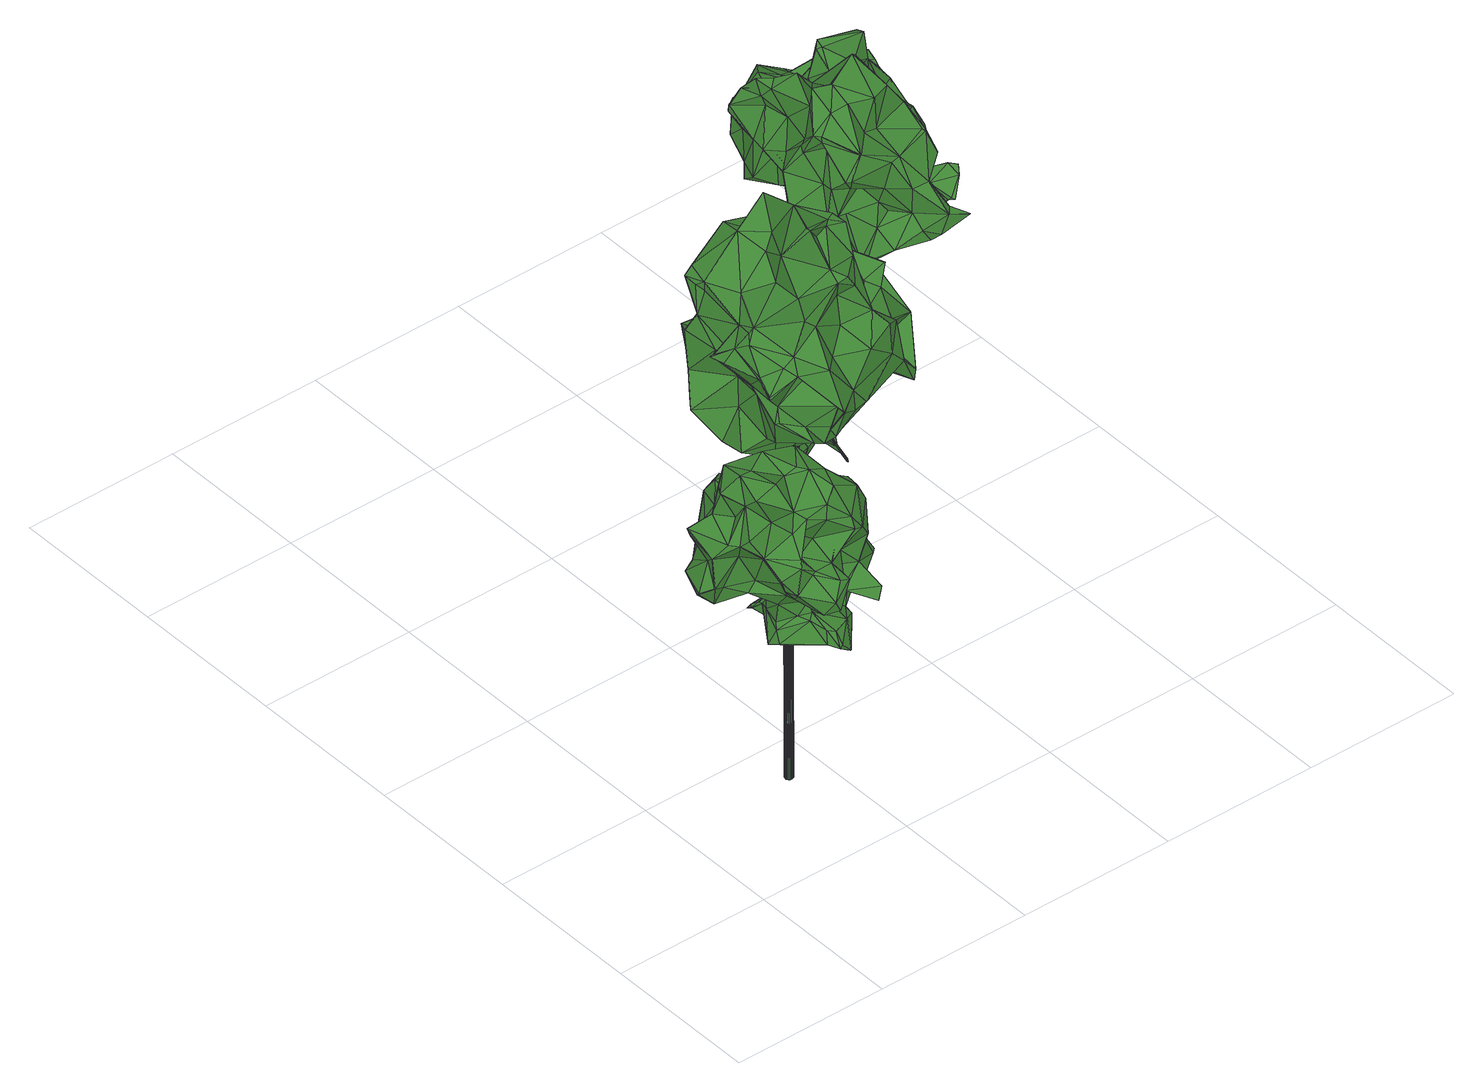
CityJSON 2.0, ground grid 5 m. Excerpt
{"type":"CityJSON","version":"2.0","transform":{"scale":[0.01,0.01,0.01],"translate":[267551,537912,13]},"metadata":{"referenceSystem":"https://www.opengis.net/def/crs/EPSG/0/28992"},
"CityObjects":{
"tree1":{"type":"SolitaryVegetationObject","attributes":{"gtid":352,"crown_width_m":5.1,"crown_median_z":21.17,"crown_r50_m":0.258,"crown_porosity":0.916,"trunk_H_m":7.58,"trunk_DBH_m":0.248,"trunk_radius_m":0.124,"trunk_base_height_m":13.59,"original_gtid":"353"},"geometry":[{"type":"Solid","lod":"3","boundaries":[[[[0,1,2]],[[3,4,5]],[[3,6,4]],[[7,8,9]],[[10,11,12]],[[13,14,15]],[[16,17,18]],[[19,20,21]],[[22,23,24]],[[25,26,7]],[[27,28,29]],[[30,31,32]],[[30,32,33]],[[34,35,36]],[[37,38,39]],[[40,41,42]],[[41,40,27]],[[43,44,45]],[[46,47,48]],[[39,3,37]],[[49,3,39]],[[15,50,41]],[[51,52,53]],[[49,53,52]],[[10,54,55]],[[56,55,54]],[[57,58,59]],[[60,61,55]],[[42,41,50]],[[62,63,64]],[[65,66,67]],[[14,50,15]],[[68,69,70]],[[71,72,69]],[[12,54,10]],[[73,74,75]],[[76,75,74]],[[77,78,79]],[[80,81,82]],[[8,83,9]],[[84,85,86]],[[26,87,88]],[[89,90,41]],[[15,41,90]],[[72,91,92]],[[7,26,93]],[[94,95,96]],[[97,98,99]],[[17,100,12]],[[101,24,64]],[[89,27,102]],[[102,27,29]],[[103,33,104]],[[31,105,32]],[[73,55,56]],[[64,106,62]],[[8,7,93]],[[102,107,108]],[[63,70,109]],[[51,19,21]],[[110,111,112]],[[36,113,114]],[[50,14,115]],[[115,14,51]],[[4,78,5]],[[4,6,78]],[[116,117,95]],[[117,118,95]],[[59,110,57]],[[119,77,120]],[[121,122,29]],[[41,27,89]],[[42,50,115]],[[25,123,99]],[[55,61,80]],[[40,42,88]],[[124,125,126]],[[127,128,129]],[[130,76,74]],[[65,131,66]],[[132,131,65]],[[133,134,135]],[[48,136,23]],[[137,77,79]],[[138,139,125]],[[124,138,125]],[[20,140,79]],[[141,137,140]],[[131,142,143]],[[144,108,145]],[[132,31,146]],[[147,148,149]],[[64,150,101]],[[89,108,90]],[[113,111,114]],[[10,151,18]],[[152,128,127]],[[84,153,85]],[[63,109,64]],[[124,38,37]],[[18,151,16]],[[1,97,154]],[[40,98,28]],[[79,140,137]],[[155,156,157]],[[158,157,156]],[[80,159,160]],[[82,159,80]],[[104,161,162]],[[162,161,163]],[[133,164,65]],[[65,164,132]],[[1,165,97]],[[166,73,75]],[[90,108,144]],[[163,91,72]],[[83,8,38]],[[130,133,166]],[[130,74,133]],[[161,167,91]],[[168,57,150]],[[81,117,116]],[[152,153,84]],[[169,140,170]],[[49,158,156]],[[27,40,28]],[[130,166,75]],[[130,75,76]],[[168,171,105]],[[47,172,71]],[[173,154,174]],[[48,71,68]],[[69,68,71]],[[17,11,18]],[[83,38,126]],[[39,175,49]],[[176,177,143]],[[170,145,103]],[[178,179,131]],[[6,21,78]],[[124,126,38]],[[1,154,2]],[[180,181,182]],[[163,161,91]],[[19,44,20]],[[139,183,125]],[[78,46,5]],[[173,0,2]],[[184,72,172]],[[184,163,72]],[[72,71,172]],[[80,61,81]],[[117,81,61]],[[162,103,104]],[[59,185,110]],[[16,186,17]],[[167,32,171]],[[124,37,138]],[[29,187,102]],[[54,188,56]],[[117,61,118]],[[60,118,61]],[[162,170,103]],[[105,171,32]],[[178,131,143]],[[189,178,143]],[[43,190,13]],[[57,168,58]],[[168,191,58]],[[143,142,176]],[[152,192,193]],[[187,179,102]],[[48,194,46]],[[147,85,129]],[[148,159,82]],[[53,49,156]],[[53,156,155]],[[195,128,196]],[[65,67,133]],[[169,141,140]],[[105,197,191]],[[197,198,74]],[[74,198,199]],[[0,173,180]],[[152,193,196]],[[180,196,193]],[[88,87,40]],[[9,25,7]],[[25,98,26]],[[185,114,111]],[[51,14,45]],[[51,45,19]],[[15,90,13]],[[35,159,148]],[[135,118,60]],[[23,106,64]],[[94,182,181]],[[51,21,6]],[[196,128,152]],[[135,134,95]],[[200,123,112]],[[154,200,112]],[[100,201,12]],[[17,12,11]],[[18,11,10]],[[192,202,81]],[[42,155,88]],[[115,155,42]],[[39,203,175]],[[93,175,203]],[[8,203,38]],[[39,38,203]],[[204,126,123]],[[205,123,126]],[[125,205,126]],[[155,115,53]],[[115,51,53]],[[110,205,101]],[[148,147,35]],[[206,95,134]],[[26,98,87]],[[107,179,178]],[[207,159,186]],[[13,144,145]],[[102,179,107]],[[121,29,28]],[[85,153,127]],[[96,182,94]],[[176,103,177]],[[181,180,116]],[[95,94,181]],[[95,181,116]],[[207,208,80]],[[13,145,209]],[[13,209,43]],[[26,158,175]],[[150,57,101]],[[13,190,14]],[[175,93,26]],[[210,148,82]],[[36,35,147]],[[109,211,64]],[[150,64,211]],[[33,161,104]],[[74,164,133]],[[49,175,158]],[[150,211,168]],[[145,212,209]],[[170,212,145]],[[187,131,179]],[[30,142,146]],[[66,131,187]],[[139,22,183]],[[48,47,71]],[[64,24,23]],[[62,213,63]],[[147,129,113]],[[147,113,36]],[[200,99,123]],[[97,99,200]],[[20,78,21]],[[79,78,20]],[[25,99,98]],[[214,163,215]],[[140,20,44]],[[140,44,43]],[[154,97,200]],[[210,149,148]],[[101,183,24]],[[157,158,26]],[[161,32,167]],[[103,176,33]],[[33,176,30]],[[31,132,199]],[[30,146,31]],[[74,199,164]],[[60,73,166]],[[166,133,60]],[[60,133,135]],[[63,213,68]],[[84,192,152]],[[159,35,34]],[[3,139,138]],[[74,216,197]],[[73,216,74]],[[81,116,193]],[[66,134,67]],[[206,134,66]],[[152,127,153]],[[129,85,127]],[[173,2,154]],[[28,97,121]],[[118,135,95]],[[0,165,1]],[[169,215,141]],[[214,215,169]],[[121,97,182]],[[159,207,160]],[[80,160,207]],[[119,120,46]],[[47,46,120]],[[49,52,3]],[[132,164,199]],[[3,52,6]],[[51,6,52]],[[10,55,80]],[[60,55,73]],[[96,206,187]],[[66,187,206]],[[101,57,110]],[[83,217,9]],[[218,81,202]],[[8,93,203]],[[184,215,163]],[[149,210,202]],[[36,114,34]],[[59,114,185]],[[34,114,59]],[[43,45,190]],[[102,108,89]],[[25,204,123]],[[45,14,190]],[[30,176,142]],[[112,123,205]],[[216,191,197]],[[110,112,205]],[[101,205,183]],[[125,183,205]],[[139,194,22]],[[22,194,48]],[[23,22,48]],[[5,46,194]],[[5,194,3]],[[40,87,98]],[[207,186,208]],[[28,98,97]],[[73,56,216]],[[9,204,25]],[[139,3,194]],[[185,111,110]],[[126,217,83]],[[204,217,126]],[[9,217,204]],[[45,44,19]],[[167,92,91]],[[34,100,159]],[[59,100,34]],[[31,198,197]],[[105,31,197]],[[95,206,96]],[[68,70,63]],[[143,177,189]],[[31,199,198]],[[157,26,88]],[[157,88,155]],[[78,77,119]],[[78,119,46]],[[113,129,219]],[[128,219,129]],[[180,193,116]],[[216,56,188]],[[131,146,142]],[[132,146,131]],[[163,214,162]],[[182,122,121]],[[29,122,187]],[[96,187,122]],[[105,191,168]],[[172,47,120]],[[120,184,172]],[[33,32,161]],[[137,120,77]],[[141,120,137]],[[62,106,213]],[[210,82,218]],[[218,82,81]],[[220,145,177]],[[220,177,103]],[[147,149,85]],[[85,149,86]],[[220,103,145]],[[167,70,92]],[[10,208,151]],[[80,208,10]],[[174,128,195]],[[182,96,122]],[[171,168,211]],[[167,211,109]],[[171,211,167]],[[218,202,210]],[[23,136,106]],[[81,193,192]],[[170,162,214]],[[169,170,214]],[[109,70,167]],[[67,134,133]],[[90,144,13]],[[22,24,183]],[[195,196,180]],[[128,154,112]],[[154,128,174]],[[37,221,138]],[[3,138,221]],[[3,221,37]],[[107,177,145]],[[178,189,177]],[[107,178,177]],[[17,186,100]],[[159,100,186]],[[16,208,186]],[[151,208,16]],[[72,92,70]],[[72,70,69]],[[188,58,216]],[[216,58,191]],[[195,180,174]],[[173,174,180]],[[209,212,43]],[[43,212,140]],[[140,212,170]],[[59,201,100]],[[58,201,59]],[[145,108,107]],[[188,201,58]],[[12,201,54]],[[188,54,201]],[[120,141,215]],[[120,215,184]],[[213,106,136]],[[68,213,136]],[[68,136,48]],[[182,97,165]],[[180,165,0]],[[182,165,180]],[[149,202,86]],[[84,202,192]],[[86,202,84]],[[111,219,112]],[[111,113,219]],[[128,112,219]],[[222,223,224]],[[222,224,225]],[[225,224,226]],[[225,226,227]],[[224,223,228]],[[224,228,226]],[[226,228,229]],[[226,229,227]],[[228,223,230]],[[228,230,229]],[[229,230,231]],[[229,231,227]],[[230,223,232]],[[230,232,231]],[[231,232,233]],[[231,233,227]],[[232,223,234]],[[232,234,233]],[[233,234,235]],[[233,235,227]],[[234,223,236]],[[234,236,235]],[[235,236,237]],[[235,237,227]],[[236,223,238]],[[236,238,237]],[[237,238,239]],[[237,239,227]],[[238,223,240]],[[238,240,239]],[[239,240,241]],[[239,241,227]],[[240,223,242]],[[240,242,241]],[[241,242,243]],[[241,243,227]],[[242,223,244]],[[242,244,243]],[[243,244,245]],[[243,245,227]],[[244,223,246]],[[244,246,245]],[[245,246,247]],[[245,247,227]],[[246,223,248]],[[246,248,247]],[[247,248,249]],[[247,249,227]],[[248,223,250]],[[248,250,249]],[[249,250,251]],[[249,251,227]],[[250,223,252]],[[250,252,251]],[[251,252,253]],[[251,253,227]],[[252,223,254]],[[252,254,253]],[[253,254,255]],[[253,255,227]],[[254,223,256]],[[254,256,255]],[[255,256,257]],[[255,257,227]],[[256,223,258]],[[256,258,257]],[[257,258,259]],[[257,259,227]],[[258,223,260]],[[258,260,259]],[[259,260,261]],[[259,261,227]],[[260,223,262]],[[260,262,261]],[[261,262,263]],[[261,263,227]],[[262,223,264]],[[262,264,263]],[[263,264,265]],[[263,265,227]],[[264,223,266]],[[264,266,265]],[[265,266,267]],[[265,267,227]],[[266,223,268]],[[266,268,267]],[[267,268,269]],[[267,269,227]],[[268,223,270]],[[268,270,269]],[[269,270,271]],[[269,271,227]],[[270,223,222]],[[270,222,271]],[[271,222,225]],[[271,225,227]]]]}]},
"tree2":{"type":"SolitaryVegetationObject","attributes":{"gtid":307,"crown_width_m":6.39,"crown_median_z":21.09,"crown_r50_m":0.292,"crown_porosity":0.9,"trunk_H_m":7.7,"trunk_DBH_m":0.321,"trunk_radius_m":0.161,"trunk_base_height_m":13.39,"original_gtid":"307"},"geometry":[{"type":"Solid","lod":"3","boundaries":[[[[272,273,274]],[[275,276,277]],[[278,279,280]],[[278,280,281]],[[282,283,284]],[[285,284,283]],[[286,287,288]],[[289,290,291]],[[292,290,289]],[[293,294,295]],[[296,297,298]],[[299,295,300]],[[301,302,303]],[[304,305,306]],[[307,308,309]],[[307,310,311]],[[312,313,314]],[[315,316,317]],[[315,317,318]],[[319,320,321]],[[322,323,324]],[[325,326,303]],[[282,327,328]],[[311,310,318]],[[329,330,331]],[[332,329,331]],[[333,334,335]],[[333,336,334]],[[337,338,316]],[[339,340,341]],[[314,313,342]],[[307,309,310]],[[343,344,345]],[[346,347,342]],[[348,349,350]],[[324,351,322]],[[352,281,353]],[[354,355,356]],[[354,356,357]],[[358,359,297]],[[354,357,360]],[[361,362,363]],[[364,365,366]],[[367,365,364]],[[368,299,300]],[[369,370,371]],[[372,373,291]],[[282,284,374]],[[375,376,377]],[[301,303,288]],[[378,379,380]],[[381,274,273]],[[382,383,384]],[[385,386,387]],[[336,388,389]],[[338,390,316]],[[391,390,338]],[[296,392,297]],[[393,394,395]],[[396,397,398]],[[399,400,401]],[[319,402,403]],[[404,403,402]],[[405,406,407]],[[303,286,288]],[[355,370,408]],[[358,297,409]],[[410,292,411]],[[299,412,295]],[[300,298,368]],[[349,298,374]],[[368,298,349]],[[413,388,336]],[[414,415,413]],[[416,354,417]],[[418,315,419]],[[418,419,420]],[[379,421,386]],[[421,379,378]],[[308,318,309]],[[422,423,424]],[[425,341,373]],[[411,285,375]],[[426,427,272]],[[362,406,405]],[[428,429,403]],[[319,403,429]],[[386,385,415]],[[418,430,315]],[[374,431,282]],[[340,432,433]],[[434,435,272]],[[436,293,432]],[[437,438,393]],[[316,315,439]],[[316,439,337]],[[428,396,440]],[[441,274,442]],[[349,348,368]],[[404,443,403]],[[444,445,446]],[[431,359,447]],[[296,448,442]],[[344,449,450]],[[430,337,439]],[[430,439,315]],[[328,283,282]],[[379,414,380]],[[451,452,453]],[[453,454,451]],[[455,456,457]],[[357,385,360]],[[333,335,458]],[[310,309,318]],[[459,347,460]],[[293,448,294]],[[277,461,462]],[[339,341,463]],[[390,464,407]],[[411,375,410]],[[339,432,340]],[[297,427,409]],[[373,341,465]],[[344,343,453]],[[344,453,452]],[[466,437,467]],[[425,373,372]],[[395,468,393]],[[339,463,469]],[[307,469,463]],[[460,346,312]],[[470,447,471]],[[333,472,336]],[[458,472,333]],[[288,353,301]],[[473,398,397]],[[403,443,474]],[[475,476,477]],[[304,306,478]],[[433,299,348]],[[479,457,353]],[[323,322,480]],[[387,386,421]],[[350,285,411]],[[363,451,361]],[[448,361,451]],[[291,373,465]],[[409,481,482]],[[328,327,470]],[[407,406,483]],[[484,485,486]],[[484,321,485]],[[362,361,483]],[[436,483,361]],[[487,323,480]],[[475,451,363]],[[372,367,418]],[[420,372,418]],[[420,425,372]],[[289,488,489]],[[407,490,491]],[[444,390,391]],[[492,493,323]],[[327,447,470]],[[494,482,481]],[[376,383,495]],[[352,353,457]],[[352,457,312]],[[363,476,475]],[[362,476,363]],[[402,319,484]],[[319,321,484]],[[496,474,443]],[[497,453,435]],[[497,435,434]],[[445,498,400]],[[499,500,496]],[[493,278,501]],[[500,502,474]],[[496,500,474]],[[459,351,347]],[[341,425,463]],[[272,503,426]],[[375,377,370]],[[323,493,324]],[[288,479,353]],[[409,427,426]],[[371,504,369]],[[301,353,281]],[[428,440,429]],[[382,495,383]],[[334,505,382]],[[506,440,507]],[[404,455,479]],[[389,334,336]],[[308,420,318]],[[462,461,330]],[[366,462,330]],[[390,508,316]],[[389,505,334]],[[477,344,452]],[[381,392,296]],[[509,467,507]],[[510,289,465]],[[465,289,291]],[[296,442,381]],[[403,474,428]],[[349,511,285]],[[416,417,512]],[[273,272,427]],[[368,348,299]],[[492,513,514]],[[450,449,515]],[[516,408,517]],[[476,362,405]],[[476,405,477]],[[296,294,448]],[[444,446,464]],[[453,518,435]],[[319,429,378]],[[519,520,437]],[[397,502,500]],[[396,502,397]],[[282,431,327]],[[397,445,473]],[[474,502,396]],[[390,444,464]],[[307,463,308]],[[382,505,521]],[[311,339,307]],[[312,314,352]],[[415,385,413]],[[304,478,517]],[[389,388,505]],[[325,522,326]],[[296,298,300]],[[297,392,427]],[[382,384,335]],[[483,406,362]],[[416,371,355]],[[370,355,371]],[[414,320,380]],[[500,523,397]],[[415,414,386]],[[319,380,320]],[[319,378,380]],[[379,386,414]],[[428,474,396]],[[496,524,499]],[[355,408,356]],[[420,419,318]],[[315,318,419]],[[409,279,481]],[[433,348,341]],[[337,430,329]],[[297,525,374]],[[431,374,525]],[[409,482,514]],[[409,514,358]],[[498,329,332]],[[498,332,400]],[[509,507,398]],[[296,300,294]],[[450,515,490]],[[455,402,456]],[[341,340,433]],[[341,348,510]],[[465,341,510]],[[422,424,277]],[[275,277,424]],[[461,467,509]],[[283,376,285]],[[507,440,396]],[[516,388,357]],[[369,375,370]],[[509,398,400]],[[507,396,398]],[[306,516,478]],[[461,399,330]],[[486,456,402]],[[457,456,486]],[[348,350,526]],[[526,350,489]],[[318,317,311]],[[462,366,422]],[[462,422,277]],[[298,297,374]],[[516,306,388]],[[448,293,361]],[[436,361,293]],[[527,528,523]],[[527,345,528]],[[344,523,528]],[[345,344,528]],[[450,523,344]],[[527,523,500]],[[499,527,500]],[[525,297,359]],[[459,485,458]],[[438,394,393]],[[329,529,330]],[[491,490,530]],[[515,530,490]],[[278,493,494]],[[400,398,473]],[[508,407,483]],[[493,501,324]],[[531,365,367]],[[482,494,493]],[[494,481,279]],[[278,494,279]],[[508,390,407]],[[392,273,427]],[[532,446,523]],[[286,303,326]],[[286,326,499]],[[397,446,445]],[[483,436,533]],[[339,311,533]],[[432,533,436]],[[432,339,533]],[[359,514,513]],[[359,513,471]],[[492,534,513]],[[413,385,388]],[[443,524,496]],[[388,306,305]],[[374,511,349]],[[273,392,381]],[[324,501,352]],[[287,443,404]],[[350,411,489]],[[514,359,358]],[[312,457,460]],[[382,335,334]],[[486,485,459]],[[408,370,305]],[[369,410,375]],[[352,501,281]],[[278,281,501]],[[322,351,535]],[[489,292,289]],[[287,479,288]],[[404,479,287]],[[369,292,410]],[[526,489,488]],[[509,399,461]],[[509,400,399]],[[459,458,351]],[[388,305,505]],[[536,301,281]],[[326,522,527]],[[499,326,527]],[[402,484,486]],[[285,376,375]],[[408,305,304]],[[302,301,536]],[[302,536,503]],[[342,313,346]],[[387,466,277]],[[421,466,387]],[[378,429,506]],[[440,506,429]],[[516,517,478]],[[402,455,404]],[[435,503,272]],[[416,355,354]],[[426,280,409]],[[279,409,280]],[[385,387,360]],[[347,346,460]],[[342,347,324]],[[477,452,475]],[[328,383,283]],[[328,470,383]],[[307,339,469]],[[383,470,384]],[[505,305,370]],[[283,383,376]],[[345,527,522]],[[495,382,521]],[[345,522,343]],[[357,388,385]],[[324,352,314]],[[486,460,457]],[[399,331,330]],[[395,506,507]],[[506,394,378]],[[506,395,394]],[[504,531,369]],[[471,534,470]],[[458,480,535]],[[487,480,458]],[[457,479,455]],[[453,343,518]],[[514,482,493]],[[367,430,418]],[[364,430,367]],[[471,447,359]],[[387,277,276]],[[387,276,275]],[[284,511,374]],[[391,498,445]],[[444,391,445]],[[523,450,490]],[[354,360,417]],[[537,417,360]],[[475,452,451]],[[489,411,292]],[[408,304,517]],[[391,338,498]],[[438,378,394]],[[329,498,338]],[[329,338,337]],[[445,400,473]],[[525,359,431]],[[486,459,460]],[[314,342,324]],[[537,360,387]],[[535,351,458]],[[347,351,324]],[[535,480,322]],[[350,349,285]],[[330,529,366]],[[434,272,441]],[[364,529,430]],[[329,430,529]],[[364,366,529]],[[312,346,313]],[[320,485,321]],[[284,285,511]],[[433,412,299]],[[437,421,438]],[[292,369,290]],[[365,504,422]],[[531,504,365]],[[366,365,422]],[[520,395,467]],[[520,467,437]],[[483,538,508]],[[290,369,531]],[[290,531,291]],[[441,272,274]],[[510,488,289]],[[526,488,348]],[[438,421,378]],[[400,331,401]],[[399,401,331]],[[435,518,503]],[[536,280,426]],[[485,320,472]],[[485,472,458]],[[493,492,514]],[[384,534,335]],[[286,524,287]],[[443,287,524]],[[470,534,384]],[[432,293,412]],[[432,412,433]],[[295,412,293]],[[274,381,442]],[[497,441,442]],[[497,442,451]],[[534,487,335]],[[487,458,335]],[[533,538,483]],[[533,311,538]],[[523,446,397]],[[451,442,448]],[[327,431,447]],[[348,488,510]],[[434,441,497]],[[454,539,451]],[[453,539,454]],[[451,539,497]],[[453,497,539]],[[420,308,425]],[[463,425,308]],[[343,302,503]],[[325,302,522]],[[522,302,343]],[[303,302,325]],[[508,538,540]],[[311,540,538]],[[508,540,316]],[[316,540,317]],[[311,317,540]],[[395,507,467]],[[534,492,487]],[[323,487,492]],[[372,291,531]],[[295,294,300]],[[367,372,531]],[[532,523,490]],[[464,446,407]],[[532,407,446]],[[532,490,407]],[[495,377,376]],[[521,377,495]],[[370,377,505]],[[521,505,377]],[[343,503,518]],[[405,407,491]],[[504,371,423]],[[504,423,422]],[[512,423,416]],[[424,423,512]],[[416,423,371]],[[405,491,530]],[[515,405,530]],[[466,421,437]],[[461,466,467]],[[461,277,466]],[[519,468,395]],[[519,395,520]],[[275,537,387]],[[503,536,426]],[[332,331,400]],[[499,524,286]],[[516,356,408]],[[357,356,516]],[[393,468,437]],[[519,437,468]],[[414,472,320]],[[414,413,472]],[[336,472,413]],[[471,513,534]],[[515,449,405]],[[405,449,477]],[[477,449,344]],[[536,281,280]],[[424,537,275]],[[424,512,537]],[[512,417,537]],[[541,542,543]],[[541,543,544]],[[544,543,545]],[[544,545,546]],[[543,542,547]],[[543,547,545]],[[545,547,548]],[[545,548,546]],[[547,542,549]],[[547,549,548]],[[548,549,550]],[[548,550,546]],[[549,542,551]],[[549,551,550]],[[550,551,552]],[[550,552,546]],[[551,542,553]],[[551,553,552]],[[552,553,554]],[[552,554,546]],[[553,542,555]],[[553,555,554]],[[554,555,556]],[[554,556,546]],[[555,542,557]],[[555,557,556]],[[556,557,558]],[[556,558,546]],[[557,542,559]],[[557,559,558]],[[558,559,560]],[[558,560,546]],[[559,542,561]],[[559,561,560]],[[560,561,562]],[[560,562,546]],[[561,542,563]],[[561,563,562]],[[562,563,564]],[[562,564,546]],[[563,542,565]],[[563,565,564]],[[564,565,566]],[[564,566,546]],[[565,542,567]],[[565,567,566]],[[566,567,568]],[[566,568,546]],[[567,542,569]],[[567,569,568]],[[568,569,570]],[[568,570,546]],[[569,542,571]],[[569,571,570]],[[570,571,572]],[[570,572,546]],[[571,542,573]],[[571,573,572]],[[572,573,574]],[[572,574,546]],[[573,542,575]],[[573,575,574]],[[574,575,576]],[[574,576,546]],[[575,542,577]],[[575,577,576]],[[576,577,578]],[[576,578,546]],[[577,542,579]],[[577,579,578]],[[578,579,580]],[[578,580,546]],[[579,542,581]],[[579,581,580]],[[580,581,582]],[[580,582,546]],[[581,542,583]],[[581,583,582]],[[582,583,584]],[[582,584,546]],[[583,542,585]],[[583,585,584]],[[584,585,586]],[[584,586,546]],[[585,542,587]],[[585,587,586]],[[586,587,588]],[[586,588,546]],[[587,542,589]],[[587,589,588]],[[588,589,590]],[[588,590,546]],[[589,542,541]],[[589,541,590]],[[590,541,544]],[[590,544,546]]]]}]},
"tree3":{"type":"SolitaryVegetationObject","attributes":{"gtid":393,"crown_width_m":6.28,"crown_median_z":20.21,"crown_r50_m":0.258,"crown_porosity":0.904,"trunk_H_m":6.71,"trunk_DBH_m":0.286,"trunk_radius_m":0.143,"trunk_base_height_m":13.5,"original_gtid":"394"},"geometry":[{"type":"Solid","lod":"3","boundaries":[[[[591,592,593]],[[594,595,596]],[[596,597,598]],[[599,600,601]],[[602,603,604]],[[605,603,602]],[[606,607,608]],[[609,610,611]],[[612,611,610]],[[613,614,615]],[[591,616,592]],[[617,618,619]],[[620,621,598]],[[622,598,621]],[[623,624,625]],[[620,598,597]],[[626,627,628]],[[629,630,631]],[[632,633,634]],[[606,608,635]],[[636,637,638]],[[639,640,641]],[[623,642,643]],[[644,600,645]],[[646,647,621]],[[648,649,650]],[[651,652,653]],[[654,624,655]],[[610,656,612]],[[592,616,625]],[[657,658,659]],[[654,625,624]],[[660,661,662]],[[660,663,661]],[[664,617,665]],[[664,665,666]],[[667,668,669]],[[670,631,630]],[[671,670,630]],[[672,673,674]],[[675,673,672]],[[676,677,627]],[[678,679,680]],[[681,618,617]],[[671,597,596]],[[643,668,682]],[[683,684,685]],[[686,617,687]],[[598,622,688]],[[596,598,688]],[[688,622,647]],[[678,666,679]],[[689,680,690]],[[690,680,686]],[[597,671,691]],[[692,685,684]],[[617,664,693]],[[666,694,695]],[[666,695,696]],[[630,691,671]],[[697,698,699]],[[700,680,701]],[[702,680,700]],[[661,703,662]],[[704,705,656]],[[706,707,708]],[[700,641,640]],[[709,605,710]],[[711,650,712]],[[713,605,709]],[[699,714,715]],[[699,715,716]],[[663,717,607]],[[672,717,663]],[[709,718,713]],[[683,658,657]],[[683,719,720]],[[706,720,719]],[[653,657,721]],[[722,618,681]],[[723,724,725]],[[663,675,672]],[[726,727,615]],[[728,626,628]],[[688,647,594]],[[685,719,683]],[[729,623,599]],[[674,730,672]],[[731,625,654]],[[721,732,733]],[[592,625,731]],[[655,734,654]],[[735,654,734]],[[601,736,604]],[[600,736,601]],[[631,614,629]],[[737,600,644]],[[738,595,739]],[[740,741,742]],[[607,606,663]],[[743,634,744]],[[640,745,746]],[[747,724,736]],[[737,748,600]],[[736,723,604]],[[727,726,749]],[[688,594,596]],[[638,594,647]],[[750,642,616]],[[732,703,751]],[[752,695,694]],[[647,673,638]],[[752,696,695]],[[744,753,746]],[[722,681,710]],[[670,754,614]],[[657,755,707]],[[702,640,746]],[[700,640,702]],[[717,672,756]],[[655,729,757]],[[729,655,624]],[[674,673,647]],[[646,674,647]],[[758,753,744]],[[674,646,730]],[[706,759,720]],[[736,724,723]],[[760,595,738]],[[716,756,730]],[[681,693,664]],[[681,664,709]],[[639,641,761]],[[733,732,751]],[[759,708,659]],[[762,763,715]],[[751,764,724]],[[723,725,765]],[[747,766,724]],[[663,618,722]],[[606,618,663]],[[706,708,759]],[[767,768,599]],[[769,770,648]],[[610,704,656]],[[591,771,772]],[[756,716,763]],[[756,763,773]],[[676,774,652]],[[594,638,637]],[[775,776,777]],[[612,778,779]],[[654,735,780]],[[654,780,731]],[[741,740,630]],[[616,772,750]],[[740,742,699]],[[767,781,649]],[[725,764,782]],[[709,710,681]],[[747,736,748]],[[692,684,657]],[[757,768,734]],[[783,728,784]],[[653,755,657]],[[785,755,653]],[[723,765,604]],[[632,639,786]],[[632,743,639]],[[730,787,716]],[[645,669,644]],[[784,788,783]],[[776,634,633]],[[636,662,732]],[[728,627,626]],[[676,627,728]],[[636,675,662]],[[660,662,675]],[[789,790,791]],[[609,711,792]],[[655,757,734]],[[793,641,700]],[[633,613,777]],[[786,613,633]],[[751,782,764]],[[712,603,794]],[[605,794,603]],[[793,762,715]],[[732,662,703]],[[637,795,796]],[[665,686,679]],[[692,707,797]],[[692,797,685]],[[698,597,691]],[[698,620,597]],[[699,742,714]],[[677,798,799]],[[771,798,677]],[[645,667,669]],[[752,694,753]],[[657,684,683]],[[651,800,652]],[[656,801,612]],[[720,759,658]],[[774,802,785]],[[803,802,774]],[[732,795,636]],[[599,768,804]],[[735,779,593]],[[735,593,731]],[[731,593,592]],[[731,780,735]],[[805,735,770]],[[602,765,806]],[[801,634,776]],[[807,752,705]],[[807,705,704]],[[604,781,601]],[[767,601,781]],[[751,703,782]],[[604,712,781]],[[808,778,612]],[[593,778,808]],[[593,779,778]],[[689,809,810]],[[644,669,737]],[[741,714,742]],[[645,600,811]],[[595,760,596]],[[777,812,775]],[[726,813,749]],[[676,772,771]],[[746,753,694]],[[775,789,776]],[[732,721,795]],[[659,795,721]],[[639,761,786]],[[665,679,666]],[[676,803,774]],[[779,805,612]],[[611,612,805]],[[634,801,758]],[[634,758,744]],[[661,814,815]],[[805,779,735]],[[808,791,593]],[[789,791,612]],[[734,816,817]],[[661,815,703]],[[727,749,784]],[[677,799,727]],[[615,775,812]],[[776,633,777]],[[806,661,818]],[[629,761,641]],[[701,680,773]],[[680,810,773]],[[649,781,712]],[[649,712,650]],[[675,638,673]],[[671,813,670]],[[809,756,773]],[[726,615,813]],[[630,629,819]],[[670,813,754]],[[615,754,813]],[[734,770,735]],[[657,659,721]],[[759,659,658]],[[686,665,617]],[[720,658,683]],[[604,603,712]],[[719,685,797]],[[607,717,608]],[[790,593,791]],[[713,794,605]],[[591,772,616]],[[632,634,743]],[[697,699,716]],[[623,811,599]],[[816,767,817]],[[767,599,601]],[[632,786,633]],[[701,763,762]],[[609,792,820]],[[729,599,804]],[[787,821,697]],[[697,620,698]],[[599,811,600]],[[676,652,800]],[[750,772,676]],[[800,750,676]],[[647,622,621]],[[682,668,667]],[[623,682,667]],[[623,643,682]],[[686,687,822]],[[690,686,822]],[[722,661,663]],[[814,661,806]],[[703,814,806]],[[823,718,709]],[[738,824,760]],[[809,717,756]],[[593,790,771]],[[593,771,591]],[[771,790,775]],[[612,791,808]],[[676,825,677]],[[771,677,825]],[[795,637,636]],[[637,739,594]],[[594,739,595]],[[636,638,675]],[[826,643,642]],[[826,642,800]],[[747,748,668]],[[724,766,751]],[[733,751,766]],[[806,782,703]],[[736,600,748]],[[637,796,739]],[[827,739,796]],[[785,652,774]],[[602,604,765]],[[728,828,803]],[[676,728,803]],[[657,707,692]],[[746,678,702]],[[739,827,829]],[[651,653,800]],[[761,613,786]],[[820,792,713]],[[812,613,615]],[[812,777,613]],[[771,825,676]],[[793,715,714]],[[762,793,700]],[[700,701,762]],[[608,717,809]],[[625,616,642]],[[729,624,623]],[[739,829,783]],[[739,783,738]],[[783,788,738]],[[828,728,783]],[[828,783,829]],[[820,807,609]],[[677,784,627]],[[609,807,704]],[[609,704,610]],[[770,769,805]],[[611,769,830]],[[611,830,609]],[[805,769,611]],[[766,721,733]],[[635,619,606]],[[618,606,619]],[[617,619,687]],[[668,721,747]],[[653,721,668]],[[615,614,754]],[[721,766,747]],[[668,748,669]],[[737,669,748]],[[823,709,664]],[[800,642,750]],[[696,752,807]],[[696,807,820]],[[650,830,648]],[[769,648,830]],[[810,809,773]],[[706,797,707]],[[719,797,706]],[[760,831,596]],[[752,753,705]],[[758,705,753]],[[820,823,664]],[[801,656,705]],[[801,705,758]],[[602,806,710]],[[806,765,725]],[[710,605,602]],[[640,639,745]],[[639,743,745]],[[660,675,663]],[[699,630,740]],[[699,691,630]],[[703,815,814]],[[666,678,694]],[[746,745,744]],[[744,745,743]],[[725,782,806]],[[823,820,718]],[[643,826,668]],[[653,668,826]],[[653,826,800]],[[738,832,824]],[[801,776,789]],[[650,711,830]],[[659,796,795]],[[615,799,775]],[[727,799,615]],[[708,827,796]],[[659,708,796]],[[608,809,689]],[[730,646,787]],[[820,664,696]],[[666,696,664]],[[821,787,646]],[[820,713,718]],[[678,680,702]],[[687,635,822]],[[784,728,628]],[[628,627,784]],[[727,784,677]],[[729,804,768]],[[729,768,757]],[[749,832,784]],[[681,617,693]],[[715,763,716]],[[648,817,649]],[[770,817,648]],[[770,734,817]],[[649,817,767]],[[687,619,635]],[[790,789,775]],[[801,789,612]],[[724,764,725]],[[787,697,716]],[[629,614,761]],[[670,614,631]],[[613,761,614]],[[680,689,810]],[[701,773,763]],[[746,694,678]],[[785,653,652]],[[711,609,830]],[[827,802,829]],[[829,802,828]],[[803,828,802]],[[708,802,827]],[[707,802,708]],[[755,802,707]],[[755,785,802]],[[625,642,623]],[[749,813,832]],[[784,832,788]],[[788,832,738]],[[813,824,832]],[[730,756,672]],[[680,679,686]],[[699,698,691]],[[806,818,710]],[[722,818,661]],[[710,818,722]],[[741,793,714]],[[697,821,620]],[[641,793,819]],[[641,819,629]],[[741,819,793]],[[630,819,741]],[[775,798,771]],[[799,798,775]],[[608,822,635]],[[608,689,822]],[[689,690,822]],[[794,713,792]],[[645,811,667]],[[667,811,623]],[[646,621,821]],[[821,621,620]],[[671,831,813]],[[813,831,824]],[[760,824,831]],[[671,596,831]],[[734,768,816]],[[816,768,767]],[[712,794,792]],[[712,792,711]],[[833,834,835]],[[833,835,836]],[[836,835,837]],[[836,837,838]],[[835,834,839]],[[835,839,837]],[[837,839,840]],[[837,840,838]],[[839,834,841]],[[839,841,840]],[[840,841,842]],[[840,842,838]],[[841,834,843]],[[841,843,842]],[[842,843,844]],[[842,844,838]],[[843,834,845]],[[843,845,844]],[[844,845,846]],[[844,846,838]],[[845,834,847]],[[845,847,846]],[[846,847,848]],[[846,848,838]],[[847,834,849]],[[847,849,848]],[[848,849,850]],[[848,850,838]],[[849,834,851]],[[849,851,850]],[[850,851,852]],[[850,852,838]],[[851,834,853]],[[851,853,852]],[[852,853,854]],[[852,854,838]],[[853,834,855]],[[853,855,854]],[[854,855,856]],[[854,856,838]],[[855,834,857]],[[855,857,856]],[[856,857,858]],[[856,858,838]],[[857,834,859]],[[857,859,858]],[[858,859,860]],[[858,860,838]],[[859,834,861]],[[859,861,860]],[[860,861,862]],[[860,862,838]],[[861,834,863]],[[861,863,862]],[[862,863,864]],[[862,864,838]],[[863,834,865]],[[863,865,864]],[[864,865,866]],[[864,866,838]],[[865,834,867]],[[865,867,866]],[[866,867,868]],[[866,868,838]],[[867,834,869]],[[867,869,868]],[[868,869,870]],[[868,870,838]],[[869,834,871]],[[869,871,870]],[[870,871,872]],[[870,872,838]],[[871,834,873]],[[871,873,872]],[[872,873,874]],[[872,874,838]],[[873,834,875]],[[873,875,874]],[[874,875,876]],[[874,876,838]],[[875,834,877]],[[875,877,876]],[[876,877,878]],[[876,878,838]],[[877,834,879]],[[877,879,878]],[[878,879,880]],[[878,880,838]],[[879,834,881]],[[879,881,880]],[[880,881,882]],[[880,882,838]],[[881,834,833]],[[881,833,882]],[[882,833,836]],[[882,836,838]]]]}]}
},
"vertices":[
[533,197,691],[533,144,761],[517,139,721],[193,230,974],[215,321,965],[179,314,971],[277,303,1011],[397,115,872],[329,91,836],[348,95,800],[397,481,586],[354,479,583],[359,454,603],[434,392,1143],[396,286,1144],[444,278,1128],[373,517,536],[351,476,573],[372,518,537],[278,285,1153],[235,383,1144],[231,310,1103],[217,367,886],[130,361,820],[170,376,797],[403,148,851],[374,164,908],[564,249,981],[553,227,881],[579,296,897],[344,493,860],[395,593,822],[293,538,861],[346,532,962],[299,342,556],[367,320,531],[314,311,570],[211,178,916],[250,158,859],[256,148,956],[502,188,952],[514,225,1068],[461,185,1012],[336,412,1160],[269,378,1148],[345,330,1120],[159,341,969],[113,458,977],[128,372,917],[263,159,977],[425,217,1117],[295,230,1083],[281,217,1023],[323,208,1057],[385,448,612],[492,449,662],[431,459,709],[343,401,726],[363,431,729],[330,388,636],[520,509,709],[521,428,643],[99,399,794],[130,489,805],[155,396,735],[555,556,819],[549,487,815],[566,539,791],[149,417,876],[148,452,921],[158,490,829],[124,459,949],[169,482,945],[484,539,681],[462,621,712],[511,574,659],[482,647,674],[194,416,1081],[223,346,1068],[193,416,1083],[484,444,559],[547,353,574],[489,396,536],[309,118,788],[483,214,522],[437,203,556],[482,215,521],[452,222,975],[455,163,985],[544,301,1036],[479,335,1060],[262,484,922],[232,449,868],[363,112,886],[635,299,743],[626,420,753],[615,350,798],[523,229,798],[464,237,863],[439,244,820],[359,440,606],[243,358,752],[560,365,967],[364,527,999],[333,568,986],[293,561,822],[101,396,795],[519,437,997],[487,371,1020],[158,503,800],[313,317,702],[368,301,645],[393,285,695],[391,275,632],[312,321,610],[388,199,1082],[621,349,652],[582,404,651],[562,413,672],[220,386,1009],[185,440,1004],[555,238,848],[521,328,795],[346,244,786],[227,184,872],[278,261,825],[282,208,803],[441,225,601],[401,278,656],[416,235,610],[484,648,675],[497,479,863],[469,543,822],[531,572,739],[550,498,745],[549,497,743],[128,363,821],[212,447,1082],[275,281,893],[254,308,893],[248,468,1124],[217,453,1072],[415,471,927],[472,522,955],[447,383,1070],[443,446,1056],[402,501,812],[414,229,566],[419,329,518],[463,240,551],[261,446,744],[374,518,537],[496,246,603],[447,205,561],[458,209,744],[379,191,1038],[300,221,1011],[370,241,947],[302,214,937],[387,357,555],[435,401,621],[264,561,969],[302,553,1014],[250,555,981],[454,590,807],[527,214,747],[513,574,659],[263,526,853],[281,467,747],[267,473,1017],[332,486,1058],[283,557,831],[114,460,978],[509,207,706],[498,232,729],[312,159,913],[398,501,952],[465,512,970],[491,516,962],[504,440,921],[566,319,699],[612,313,702],[610,274,757],[267,358,784],[180,468,973],[317,329,632],[353,475,572],[522,389,857],[410,465,718],[484,530,962],[374,314,1147],[328,498,792],[539,279,582],[536,300,592],[179,315,969],[477,329,688],[482,318,639],[379,567,736],[401,594,812],[433,600,813],[451,216,751],[386,415,672],[537,280,581],[301,155,909],[341,128,809],[311,276,757],[561,436,783],[385,447,610],[396,479,585],[365,398,1103],[499,316,605],[225,464,815],[336,418,1092],[101,397,797],[277,539,1014],[207,456,1014],[401,531,724],[311,119,788],[531,320,590],[399,277,656],[435,491,967],[285,230,926],[387,345,59],[375,345,59],[387,348,59],[396,361,817],[396,364,817],[384,361,817],[386,351,59],[394,367,817],[384,354,59],[392,369,817],[381,356,59],[390,371,817],[378,357,59],[387,373,817],[375,357,59],[383,373,817],[372,357,59],[380,372,817],[369,356,59],[377,371,817],[366,354,59],[375,369,817],[364,351,59],[373,366,817],[363,348,59],[372,364,817],[363,345,59],[371,360,817],[363,342,59],[372,357,817],[364,339,59],[373,354,817],[366,336,59],[375,352,817],[369,334,59],[378,350,817],[372,333,59],[381,348,817],[375,333,59],[384,348,817],[378,333,59],[387,349,817],[381,334,59],[390,350,817],[384,336,59],[393,352,817],[386,339,59],[394,355,817],[387,342,59],[396,358,817],
[855,775,701],[865,738,742],[845,738,772],[1176,1293,906],[1156,1260,868],[1029,1248,903],[999,881,529],[994,848,523],[987,884,556],[959,932,572],[1234,855,678],[1255,955,698],[1241,857,711],[1305,955,814],[764,1098,555],[795,1106,567],[785,1070,552],[1063,1033,938],[1127,1156,956],[1068,1109,1019],[1214,1045,913],[902,869,1021],[947,854,903],[1016,904,948],[974,797,809],[1028,807,737],[1122,813,851],[1098,867,981],[1030,790,928],[831,959,553],[819,939,621],[747,996,587],[1179,1099,739],[1271,1135,809],[1218,1220,695],[960,963,1263],[1069,1021,1213],[961,975,1265],[959,976,1265],[911,1027,1163],[998,1059,403],[1019,1063,379],[1013,1035,447],[988,1196,1239],[899,1199,1149],[973,1141,1145],[988,1066,1275],[977,1235,588],[1068,1299,585],[1038,1224,568],[1149,1054,513],[1078,1013,528],[1056,1023,491],[835,996,591],[819,1096,648],[1190,922,692],[1245,959,683],[933,1269,1087],[996,1230,1054],[951,1181,1016],[929,1190,1067],[1185,1235,651],[1278,1217,680],[1194,1185,629],[1182,1264,656],[914,1276,1127],[796,1265,1044],[998,924,1135],[1029,885,1118],[1106,957,1109],[1021,1063,382],[792,910,714],[766,980,822],[804,1006,770],[1019,1065,381],[1017,1065,459],[1099,869,980],[1189,876,894],[1183,889,894],[1157,1102,499],[986,1036,496],[863,1008,560],[1199,1335,861],[1239,1196,918],[1163,1242,871],[1173,1294,822],[1004,909,705],[1032,920,714],[1179,1347,844],[828,873,951],[744,961,980],[798,879,924],[1105,1271,1097],[1101,1247,1069],[1094,1253,1068],[1115,1246,1094],[1124,823,945],[1228,1135,963],[1315,1150,866],[1240,1196,920],[1088,1112,1103],[1100,1028,1103],[1183,836,782],[1270,1033,916],[1286,989,810],[1286,1133,835],[1032,1305,629],[1056,1334,623],[1039,1315,622],[889,729,817],[1303,1125,712],[1237,1029,688],[1226,1055,689],[1162,1324,728],[1130,1333,710],[1083,1340,804],[1254,1252,718],[1312,1265,694],[779,1192,1039],[758,1250,1037],[962,775,760],[1063,1161,702],[955,1203,669],[924,1194,714],[823,1342,782],[748,1237,862],[835,1260,804],[1013,1242,910],[860,1197,941],[961,1162,984],[935,1137,624],[892,1259,676],[894,1114,620],[727,1000,955],[767,990,992],[786,1053,973],[1261,1138,829],[925,830,645],[1275,1028,956],[1250,1015,892],[1017,920,1040],[1161,1315,691],[1068,1346,601],[1150,1328,703],[1195,1315,942],[1201,1360,861],[1074,1175,1164],[1033,1083,1196],[1095,1034,1214],[1074,1320,786],[1089,1216,922],[1182,1281,910],[1177,1297,915],[1126,1013,1180],[917,829,646],[924,789,705],[895,1339,701],[914,1299,684],[1061,1209,1135],[1163,910,726],[995,887,1111],[1057,890,1071],[882,760,755],[863,867,696],[867,874,1054],[1071,1214,805],[1110,1243,675],[933,1201,1142],[896,1338,703],[846,741,773],[888,732,817],[803,1140,638],[768,1215,1022],[770,1211,923],[768,1208,922],[1143,940,713],[884,789,929],[702,1016,906],[699,1060,902],[824,852,898],[728,851,864],[803,911,770],[821,902,878],[895,1053,591],[992,1068,580],[986,1039,496],[1149,1171,553],[1079,1090,534],[1014,1066,460],[1014,1245,909],[1058,1193,1007],[1059,1015,1198],[783,1196,1005],[1093,1004,1083],[1033,1231,867],[949,1221,836],[1039,1098,781],[1025,1016,1179],[1179,1014,704],[1046,1031,706],[1091,1286,595],[783,1221,883],[783,1251,733],[730,856,871],[744,913,898],[741,915,891],[1110,1222,794],[876,1042,574],[1147,1067,526],[996,846,522],[990,884,558],[784,989,1003],[1041,1111,570],[1068,1209,558],[1033,1087,546],[1120,1091,544],[1039,961,951],[1154,971,869],[700,1061,905],[690,1044,926],[1038,1009,556],[1000,898,543],[1006,860,518],[1286,1122,746],[732,1198,667],[923,797,782],[797,1265,1042],[703,1158,658],[735,1208,751],[997,899,542],[781,1274,764],[871,838,653],[1127,1160,956],[1326,1156,717],[916,1299,687],[880,1318,799],[847,1120,1011],[939,1223,840],[1068,977,1063],[1208,954,772],[1193,1316,941],[999,1043,654],[973,924,609],[674,1041,927],[1140,1250,824],[1135,1154,869],[801,901,720],[957,1128,830],[952,1211,835],[1302,1129,731],[821,1024,737],[755,1114,865],[739,1171,651],[1071,901,785],[1088,897,921],[817,1097,752],[806,1007,772],[996,1232,1056],[676,1041,929],[1107,1166,1038],[768,1084,886],[925,971,1043],[1116,1092,680],[1160,1101,500],[923,917,608],[1177,1347,846],[925,1067,1040],[918,901,844],[938,1125,1104],[1041,1095,39],[1025,1095,39],[1040,1100,39],[1021,1072,810],[1021,1076,810],[1005,1072,809],[1039,1103,40],[1019,1080,810],[1036,1107,40],[1016,1083,810],[1033,1109,40],[1013,1086,810],[1029,1111,39],[1009,1087,810],[1024,1111,39],[1005,1088,810],[1020,1110,39],[1001,1087,810],[1017,1109,39],[997,1085,810],[1013,1106,39],[993,1083,809],[1011,1103,39],[991,1079,809],[1009,1099,39],[990,1076,809],[1009,1095,38],[989,1071,809],[1010,1090,38],[990,1067,809],[1011,1087,38],[992,1063,809],[1014,1083,38],[994,1060,809],[1017,1081,38],[998,1058,809],[1021,1079,38],[1002,1056,809],[1026,1079,38],[1006,1056,809],[1030,1080,39],[1010,1056,809],[1033,1081,39],[1014,1058,809],[1037,1084,39],[1017,1061,809],[1039,1087,39],[1019,1064,809],[1041,1091,39],[1021,1068,810],
[1529,1614,537],[1484,1576,533],[1493,1654,650],[1944,1813,636],[1866,1836,594],[1878,1876,577],[1919,1957,596],[1956,1939,616],[1717,1447,644],[1774,1359,663],[1702,1427,747],[1696,1575,867],[1650,1569,880],[1679,1455,853],[1685,1567,983],[1858,1822,967],[1871,1842,942],[1863,1859,948],[1503,1608,918],[1512,1668,844],[1508,1655,828],[1476,1704,752],[1541,1922,601],[1581,1953,665],[1600,1851,587],[1603,1586,520],[1706,1785,931],[1760,1747,957],[1732,1847,963],[1945,1969,650],[1963,1922,663],[1977,1900,630],[1649,1439,554],[1552,1441,562],[1580,1477,518],[1700,1730,415],[1699,1731,416],[1700,1732,415],[1668,2017,660],[1731,2032,633],[1685,1983,642],[1549,1962,704],[1525,1925,625],[1513,1872,740],[1733,1868,974],[1885,1679,752],[1863,1742,688],[1963,1796,714],[1568,2027,760],[1595,2001,798],[1604,2038,745],[1658,1489,568],[1711,1446,580],[1827,1335,653],[1764,1379,588],[1976,1918,754],[1987,1878,646],[1532,1505,806],[1543,1492,810],[1570,1489,891],[1674,1639,626],[1761,1674,599],[1754,1577,627],[1529,1458,558],[1530,1439,578],[1528,1751,765],[1870,1561,600],[1939,1566,630],[1882,1609,611],[1868,1755,806],[1799,1728,884],[1879,1657,805],[1836,1779,912],[1608,1739,968],[1621,1743,887],[1557,1838,950],[1751,1409,556],[1788,1453,630],[1766,1381,588],[1697,1951,636],[1792,1982,555],[1910,1839,818],[1966,1816,722],[1965,1888,752],[1919,1784,799],[1704,1700,501],[1685,1776,547],[1548,1877,896],[1568,1848,872],[1671,1881,850],[1724,1698,1032],[1747,1436,562],[1945,1524,612],[1905,1508,562],[1912,1501,558],[1682,1845,880],[1714,1849,961],[1971,1881,631],[1763,1852,929],[1737,1846,941],[1843,1992,612],[1901,1518,552],[1651,1691,957],[1528,1880,937],[1555,1837,951],[1583,1774,993],[1933,1967,731],[1863,1989,648],[1816,2011,729],[1652,2020,811],[1718,1950,768],[1608,1924,830],[1874,1635,817],[1534,1681,848],[1564,1789,842],[1908,1583,547],[1857,1558,505],[1876,1628,577],[1695,1675,1062],[1743,1585,985],[1517,1588,921],[1572,1488,892],[1594,1637,1033],[1780,2066,730],[1756,2014,762],[1877,1985,798],[1840,1845,871],[1594,1639,1033],[1918,1537,561],[1961,1547,627],[1799,1573,671],[1761,1716,961],[1788,1476,873],[1815,1458,798],[1791,1480,874],[1678,1817,543],[1677,1816,542],[1720,1722,426],[1639,1501,598],[1894,1940,760],[1480,1562,541],[1886,1599,770],[1864,1567,774],[1535,1541,667],[1512,1557,660],[1751,1419,752],[1828,1336,654],[1822,1829,612],[1814,1765,643],[1779,2079,721],[1777,2081,722],[1779,2080,723],[1487,1948,804],[1485,1942,829],[1492,1949,818],[1519,1932,877],[1785,1486,724],[1796,1387,665],[1679,1816,542],[1673,1589,511],[1865,1568,776],[1538,1828,928],[1530,1859,888],[1665,1878,677],[1828,1594,584],[1851,1895,797],[1573,1555,652],[1544,1859,850],[1941,1568,629],[1864,1859,580],[1552,2018,647],[1715,2000,781],[1789,1971,746],[1786,1563,818],[1783,1485,876],[1813,1515,761],[1647,1481,743],[1651,1509,677],[1538,1590,872],[1513,1543,768],[1600,1701,618],[1649,1629,538],[1804,1878,801],[1782,1704,525],[1553,1815,597],[1492,1847,634],[1508,1905,586],[1444,1640,677],[1444,1638,677],[1538,1564,578],[1656,1460,840],[1794,1583,846],[1805,1731,513],[1687,1777,546],[1807,1621,591],[1551,2017,648],[1980,1952,763],[1775,1726,553],[1536,1804,722],[1570,1726,637],[1504,1682,730],[1573,1617,956],[1684,2063,793],[1614,1595,981],[1831,1662,712],[1804,1667,608],[1903,1518,551],[1634,1785,619],[1618,1817,602],[1674,1589,513],[1508,1824,736],[1814,1680,556],[1788,1694,478],[1680,1505,635],[1518,1584,760],[1802,1587,898],[1578,1713,920],[1477,1655,663],[1831,1849,878],[1768,1839,893],[1726,1413,598],[1536,1893,581],[1739,1887,606],[1792,1585,847],[1788,1677,794],[1606,1540,738],[1563,1521,761],[1711,1643,902],[1742,2050,730],[1562,1684,1006],[1982,1953,762],[1733,1869,972],[1593,1651,1019],[1754,1881,615],[1664,1677,584],[1680,1509,602],[1816,1681,558],[1790,1695,477],[1821,1726,509],[1518,1588,899],[1824,1917,617],[1740,1813,618],[1739,1746,50],[1725,1745,50],[1739,1749,51],[1717,1721,722],[1717,1724,722],[1703,1720,721],[1737,1753,51],[1715,1728,722],[1735,1755,51],[1713,1731,722],[1732,1758,51],[1710,1733,722],[1728,1759,51],[1706,1734,722],[1724,1759,50],[1702,1734,722],[1721,1759,50],[1699,1734,722],[1717,1757,50],[1695,1732,722],[1715,1755,50],[1692,1730,721],[1712,1752,50],[1690,1727,721],[1711,1748,50],[1689,1723,721],[1711,1744,49],[1689,1720,721],[1711,1741,49],[1689,1716,721],[1713,1738,49],[1691,1713,721],[1715,1735,49],[1693,1710,721],[1718,1732,49],[1696,1708,721],[1722,1731,49],[1700,1706,721],[1726,1731,49],[1704,1706,721],[1729,1731,50],[1707,1706,721],[1733,1733,50],[1711,1708,721],[1736,1735,50],[1713,1710,721],[1738,1738,50],[1716,1714,722],[1739,1742,50],[1717,1717,722]
]}
